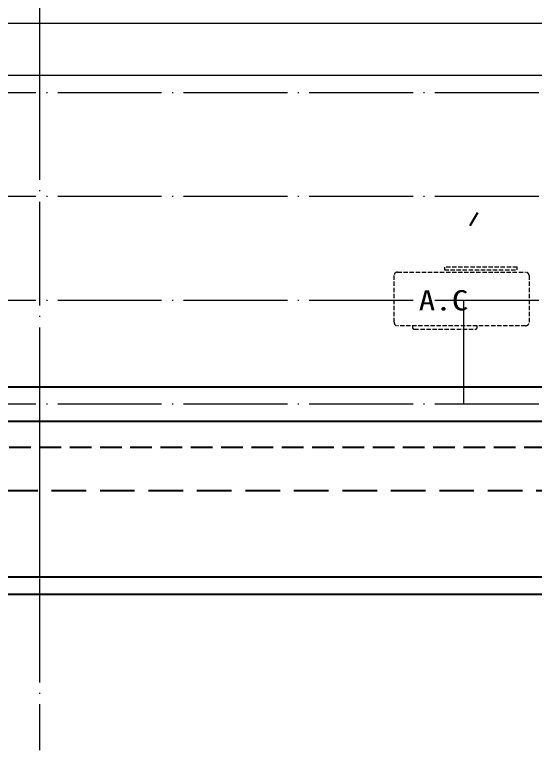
# Model space of a CAD drawing. Extents: x -518115 to 389031, y -231062 to 1628073.
# Drawn here: x 50674 to 53681, y 207407 to 211658 of the extents above; entities that cross this region are included whole.
import ezdxf

# ---------------------------------------------------------------- set-up
doc = ezdxf.new("R2010")
doc.units = 0
doc.header["$LTSCALE"] = 1000
doc.header["$MEASUREMENT"] = 0
for name, pattern in [('#P_--_20B1_001_t3$0$DASH', [0.35, 0.25, -0.1]), ('__DASH', [0.35, 0.25, -0.1]), ('DASH', [0.35, 0.25, -0.1]), ('DOTE', [2.42, 2, -0.2, 0.02, -0.2])]:
    doc.linetypes.add(name, pattern=pattern)
for name, color, linetype, lineweight in [('DOTE', 19, 'DOTE', 9), ('平面-排水沟', 86, 'Continuous', 15), ('平面-空调预留孔', 173, 'Continuous', 15)]:
    doc.layers.add(name, color=color, linetype=linetype, lineweight=lineweight)
doc.layers.add('ROOF', color=183, linetype='Continuous')
doc.layers.add('看线', color=251, linetype='Continuous')
doc.styles.add('黑体', font='')
doc.styles.get('黑体').set_extended_font_data('SimHei')

# ---------------------------------------------------------------- blocks, each defined once
blk = doc.blocks.new('GDGDGDSDA')
at = {"layer": 'DOTE', "linetype": 'DOTE', "ltscale": 0.3}
for p, q in [((456834.8, 366358.3), (456834.8, 359558.3)), ((471334.8, 363358.3), (417334.8, 363358.3)), ((471334.8, 362758.3), (417334.8, 362758.3)), ((471334.8, 362158.3), (417334.8, 362158.3)), ((459284.8, 362158.3), (459284.8, 361558.3)), ((471334.8, 361558.3), (417334.8, 361558.3))]:
    blk.add_line(p, q, dxfattribs=at)
blk = doc.blocks.new('gsergvr')
at = {"layer": '平面-空调预留孔', "linetype": 'DASH', "ltscale": 0.1}
for p, q in [((34075.4, 17176.2), (34075.4, 17166.2)), ((34448.2, 17166.2), (34448.2, 17176.2)), ((34085.4, 17156.2), (34438.2, 17156.2))]:
    blk.add_line(p, q, dxfattribs=at)
blk.add_lwpolyline([(34679.3, 17515.3), (34259.5, 17515.3), (34259.5, 17500.2), (34679.3, 17500.2)], close=True, dxfattribs=at)
blk.add_lwpolyline([(34728.6, 17176.2), (33988.6, 17176.2, -0.414214), (33968.6, 17196.2), (33968.6, 17466.2, -0.414214), (33988.6, 17486.2), (34728.6, 17486.2, -0.414214), (34748.6, 17466.2), (34748.6, 17196.2, -0.414214)], format="xyb", close=True, dxfattribs=at)
for centre, start, end in [((34085.4, 17166.2), 180, 270), ((34438.2, 17166.2), 270, 0)]:
    blk.add_arc(centre, 10, start, end, dxfattribs=at)
at = {"layer": '平面-空调预留孔', "color": 251, "linetype": 'DASH', "ltscale": 0.1, "true_color": 0x636466, "style": '黑体', "width": 1.2}
blk.add_text('A.C', height=117.05, dxfattribs=at).set_placement((34110.9, 17264.8))
blk = doc.blocks.new('rtyryrtyeeretee')
at = {"layer": '平面-空调预留孔'}
blk.add_blockref('gsergvr', (635673.5, 326705.8), dxfattribs=at)

msp = doc.modelspace()

# ---------------------------------------------------------------- linework, layer by layer
msp.add_line((53346.1, 210513.4), (53302.8, 210438.2))
at = {"layer": 'ROOF', "ltscale": 0.8}
for points in [[(52916.6, 220407), (52916.6, 221857), (48716.6, 221857), (48716.6, 220407), (49516.6, 220407), (49516.6, 217807.3), (47516.8, 217807.3), (47516.8, 218407), (43116.6, 218407), (43116.6, 215607), (41266.6, 215607), (41266.6, 211307.1), (47716.6, 211306.9), (47716.6, 209507), (53916.5, 209507), (53916.5, 211306.9), (59716.6, 211307.1), (59716.6, 215607), (58516.6, 215607), (58516.6, 218407), (56916.6, 218407), (56916.6, 215607), (52166.6, 215607)], [(59916.6, 216807), (61766.6, 216807), (61766.6, 212307), (61766.6, 212307), (61766.6, 208307), (39866.6, 208307), (39866.6, 209507), (38316.6, 209507)], [(58716.6, 216707), (61666.6, 216707), (61666.6, 208407), (39966.6, 208407), (39966.6, 209607), (38316.6, 209607)], [(59916.6, 209307), (40866.6, 209307), (40866.6, 211307), (40566.6, 211307)]]:
    msp.add_lwpolyline(points, dxfattribs=at)
at = {"layer": 'ROOF', "linetype": '__DASH', "ltscale": 0.8}
msp.add_lwpolyline([(58716.6, 216207), (61166.6, 216207), (61166.6, 208907), (40466.6, 208907), (40466.6, 210107), (38316.6, 210107)], dxfattribs=at)
at = {"layer": '平面-排水沟'}
for p, q in [((59716.6, 211607.1), (41266.6, 211607.1)), ((50816.6, 211607.1), (50816.6, 211307.1)), ((53916.5, 211307.1), (47716.6, 211306.9)), ((50816.6, 209307), (50816.5, 208407))]:
    msp.add_line(p, q, dxfattribs=at)
at = {"layer": '看线', "color": 202, "linetype": '#P_--_20B1_001_t3$0$DASH', "ltscale": 0.5}
msp.add_lwpolyline([(59916.6, 211457), (60916.6, 211457), (60916.6, 209157), (40716.6, 209157), (40716.6, 210357), (38316.6, 210357)], dxfattribs=at)

# ---------------------------------------------------------------- block references
for name, p in [('GDGDGDSDA', (-406018.2, -152151.3)), ('rtyryrtyeeretee', (-616777, -134021.9))]:
    msp.add_blockref(name, p)

doc.saveas('drawing.dxf')
